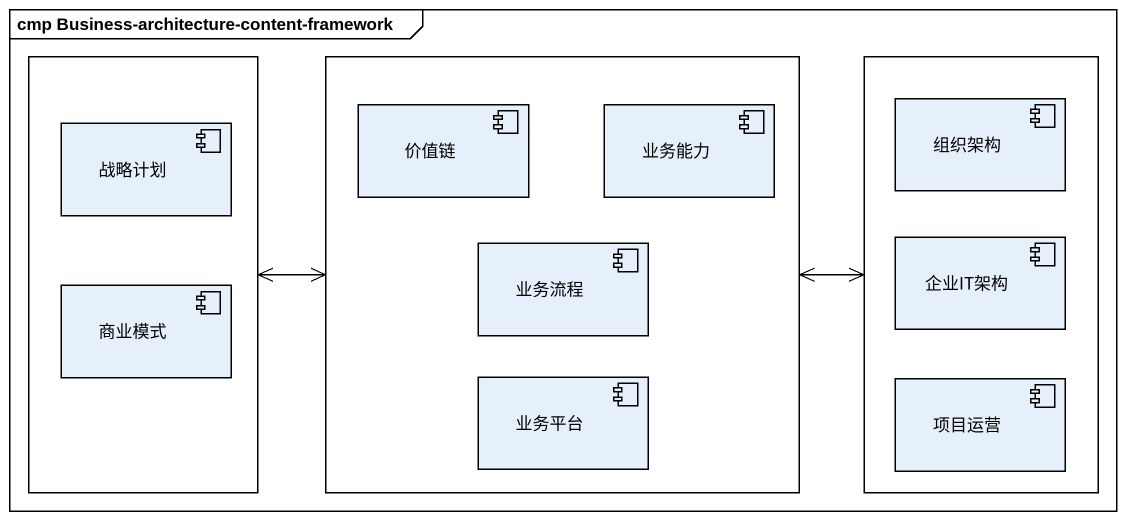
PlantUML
@startuml
mainframe cmp Business-architecture-content-framework
rectangle " " as rectangle1 {
  component 战略计划
  component 商业模式
}
rectangle " " as rectangle2 {
  component 价值链
  component 业务能力
  component 业务流程
  component 业务平台
}
rectangle " " as rectangle3 {
  component 组织架构
  component 企业IT架构
  component 项目运营
}
rectangle1 <-right-> rectangle2
rectangle3 <-left-> rectangle2
@enduml
